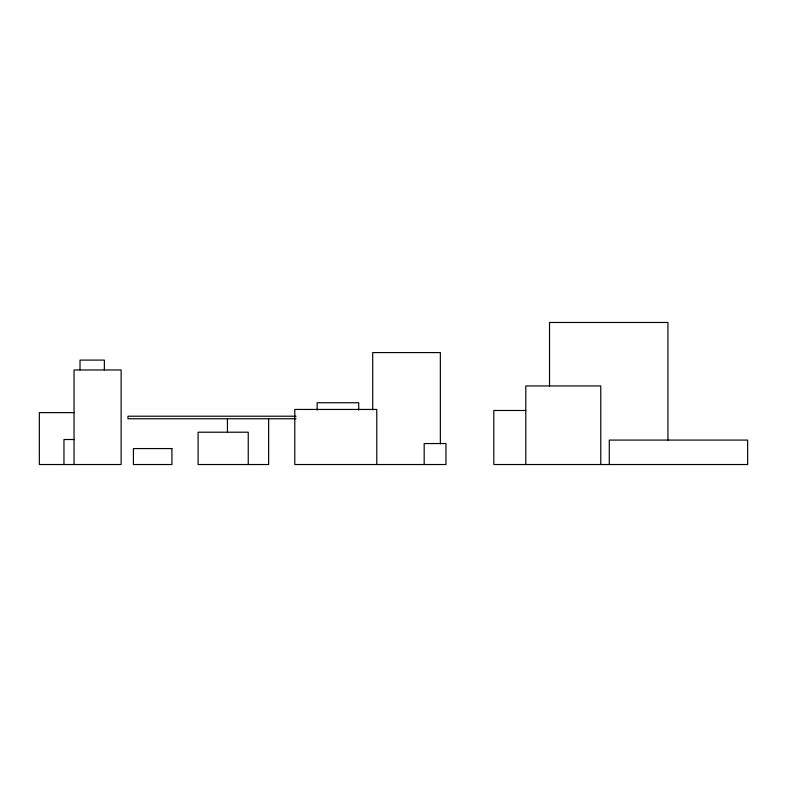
<?xml version="1.0" encoding="UTF-8"?>
<svg xmlns="http://www.w3.org/2000/svg" width="787" height="787" viewBox="0 0 787 787"><rect width="100%" height="100%" fill="white"/><g stroke="black" fill="none" stroke-linecap="round" stroke-linejoin="round"><path stroke-width="1.18" d="M525.667 410.489L493.813 410.489L493.813 464.527L747.65 464.527L747.65 440.081L609.286 440.081L609.286 464.527M74.135 412.624L39.35 412.624L39.35 464.527L121.129 464.527L121.129 369.969L74.047 369.969L74.047 464.527M296.04 416.215L127.976 416.215L127.976 418.763L296.04 418.763M74.47 439.52L63.963 439.52L63.963 464.527M667.927 440.041L667.927 322.473L549.523 322.473L549.523 386.151M600.776 464.527L600.776 385.935L525.795 385.935L525.795 464.527M440.356 443.848L440.356 352.576L372.704 352.576L372.704 409.771M424.183 464.527L424.183 443.543L445.963 443.543L445.963 464.527L294.791 464.527L294.791 409.447L376.786 409.447L376.786 464.527M358.715 410.017L358.715 402.747L317.141 402.747L317.141 410.017M268.633 418.822L268.633 464.527L198.098 464.527L198.098 432.211L248.249 432.211L248.249 464.527M227.443 418.822L227.443 432.053M104.366 369.92L104.366 360.092L80.008 360.092L80.008 369.92M171.93 448.57L133.426 448.57L133.426 464.527L171.93 464.527L171.93 448.57"/></g></svg>
